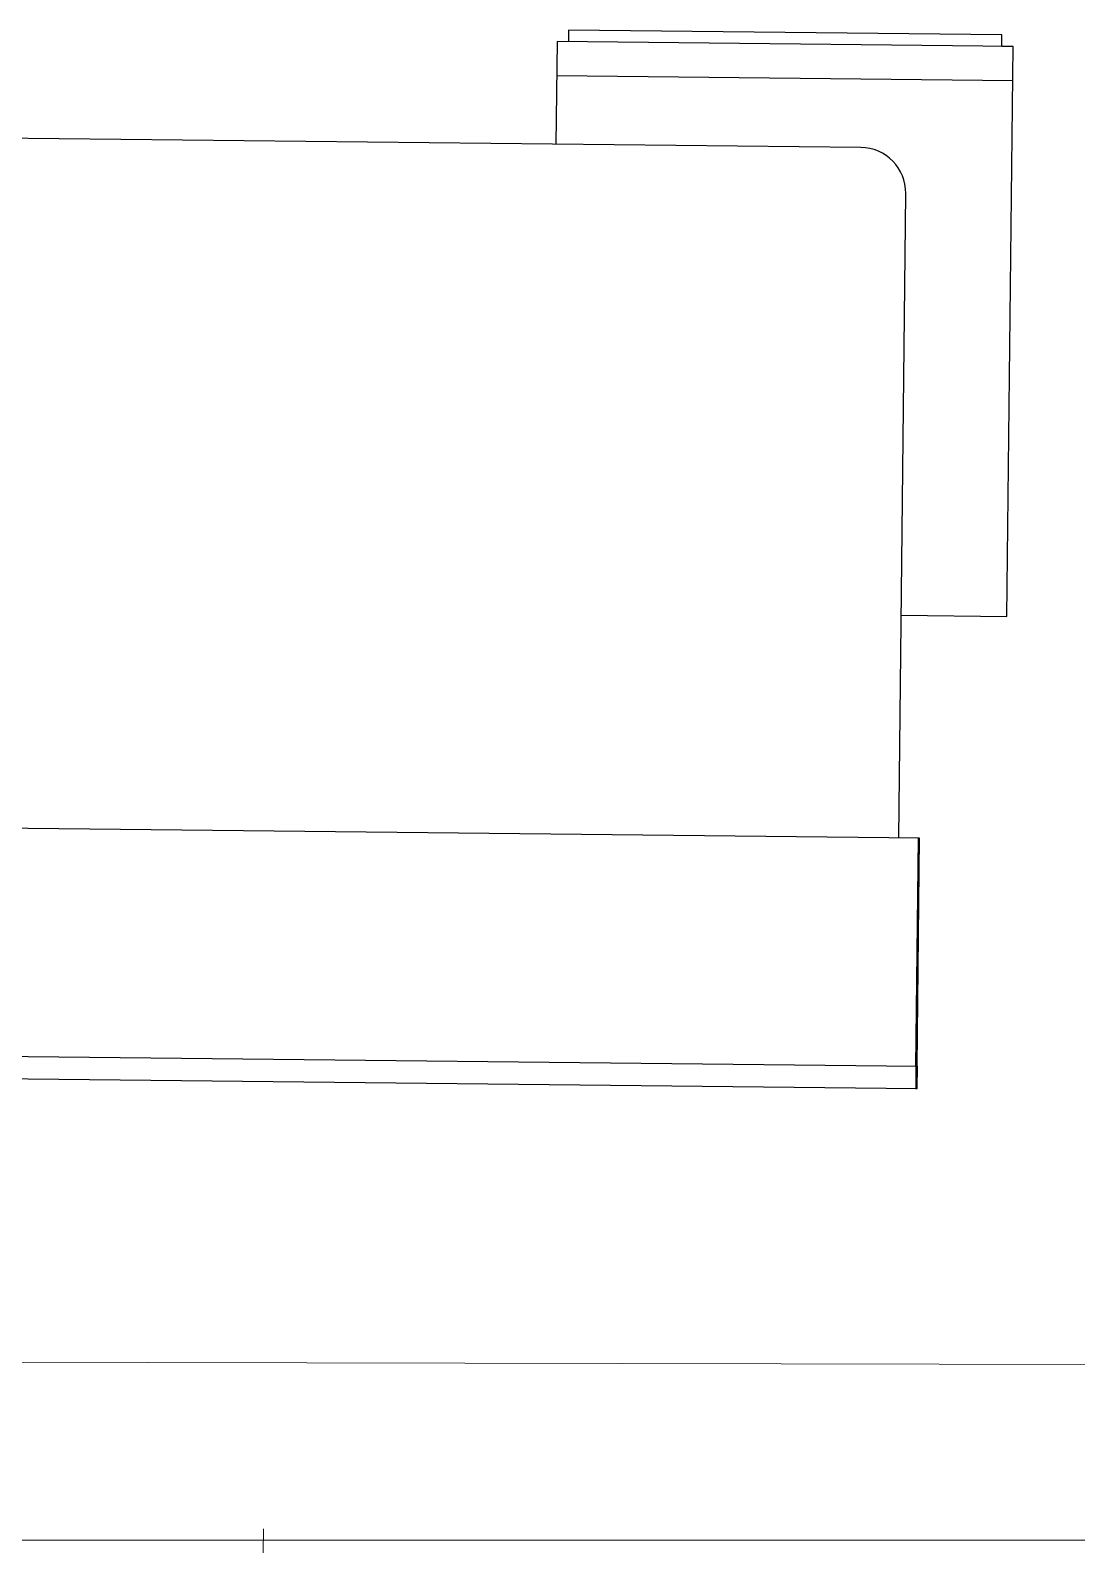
# Paper-space layout 'office1 floor1' of a CAD drawing. Header units: inches. Extents: x 0.3 to 10.8, y 1.4 to 4.2.
# Drawn here: x 1.9124 to 2.1029, y 3.0578 to 3.3335 of the extents above; entities that cross this region are included whole.
import ezdxf

# ---------------------------------------------------------------- set-up
doc = ezdxf.new("R2010")
doc.units = ezdxf.units.IN
doc.header["$MEASUREMENT"] = 0
doc.layers.get('0').update_dxf_attribs({"lineweight": 0})
doc.layers.add('WALL 1 100', color=250, linetype='Continuous', lineweight=9)
doc.layers.add('провода', color=1, linetype='Continuous', lineweight=5)

psp = doc.layouts.new('office1 floor1')

# ---------------------------------------------------------------- linework, layer by layer
at = {"color": 7, "linetype": 'ByBlock', "lineweight": -2}
for p, q in [((2.01036, 3.33354), (2.01034, 3.33147)), ((2.08923, 3.33269), (2.01036, 3.33354)), ((2.00827, 3.33149), (2.00806, 3.31283)), ((2.09128, 3.33059), (2.00827, 3.33149)), ((2.08921, 3.33061), (2.08923, 3.33269)), ((2.09128, 3.33059), (2.08921, 3.33061)), ((2.09016, 3.22682), (2.09128, 3.33059)), ((2.09122, 3.32436), (2.0082, 3.32526)), ((2.06354, 3.31223), (1.74807, 3.31564)), ((2.07048, 3.1865), (2.07175, 3.30384)), ((2.07092, 3.22703), (2.09016, 3.22682)), ((2.07423, 3.18646), (1.86669, 3.1887)), ((2.0736, 3.14488), (2.07404, 3.18639)), ((2.07366, 3.14495), (2.07411, 3.18646)), ((2.07379, 3.14495), (2.07423, 3.18646)), ((1.86624, 3.1472), (2.07379, 3.14495)), ((2.0736, 3.14488), (2.07355, 3.14073)), ((2.07366, 3.14495), (2.07362, 3.1408)), ((2.07379, 3.14495), (2.07374, 3.1408)), ((2.07374, 3.1408), (1.8662, 3.14305))]:
    psp.add_line(p, q, dxfattribs=at)
psp.add_arc((2.06345, 3.30392), 0.0083, 359.3808, 89.3808, dxfattribs=at)
at = {"layer": 'WALL 1 100', "color": 0}
psp.add_lwpolyline([(3.91924, 3.08681), (0.32259, 3.09437)], dxfattribs=at)
at = {"layer": 'провода', "color": 1}
for p, q in [((1.95327, 2.93681), (1.95482, 3.0607)), ((3.74355, 3.05905), (0.29882, 3.05824))]:
    psp.add_line(p, q, dxfattribs=at)

doc.saveas('drawing.dxf')
